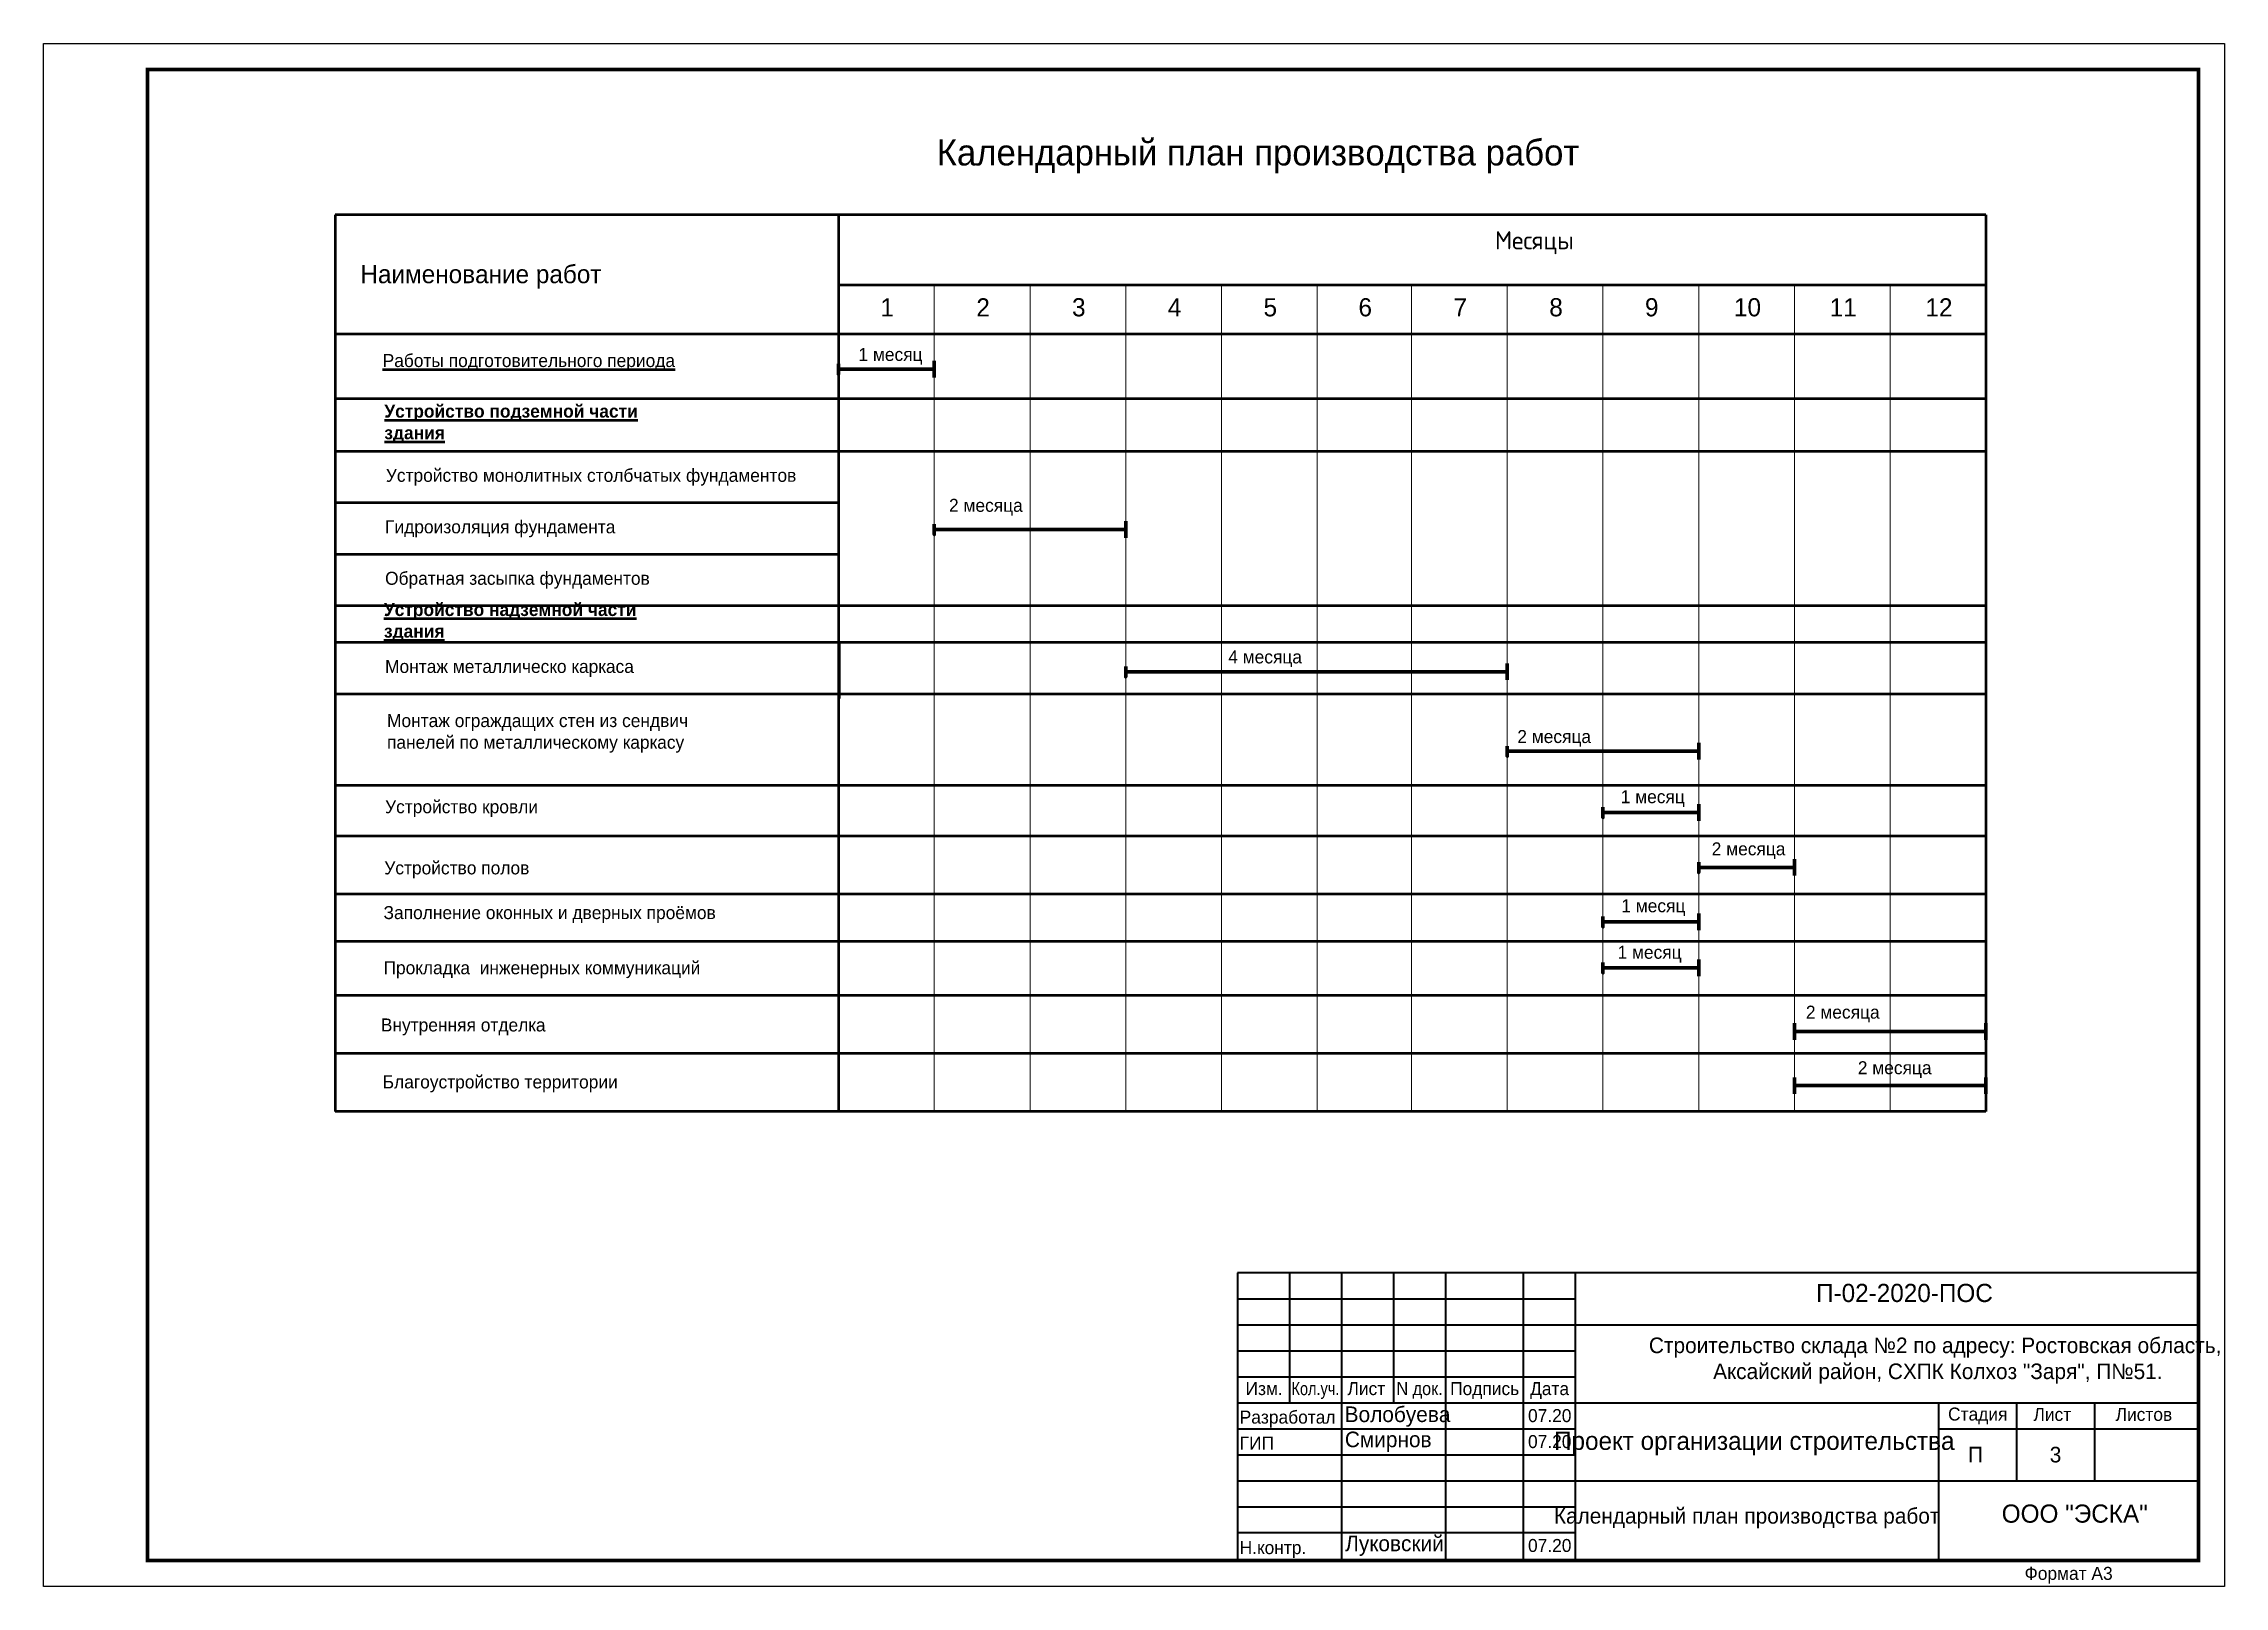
# Paper-space layout 'Лист1' of a CAD drawing. Header units: millimetres. Extents: x 1280 to 1700, y -466 to -169.
import ezdxf
from ezdxf.enums import TextEntityAlignment as Align

# ---------------------------------------------------------------- set-up
doc = ezdxf.new("R2010")
doc.units = ezdxf.units.MM
doc.linetypes.add('0', pattern=[0])
doc.layers.add('_ШТАМП', color=7, linetype='Continuous', lineweight=40)
doc.layers.add('ГП-озеленение', color=7, linetype='Continuous', lineweight=18)
doc.layers.add('format', color=7, linetype='Continuous')
doc.layers.add('Профили', color=7, linetype='Continuous')
doc.styles.add('GOST 2.304', font='')
doc.styles.get("Standard").update_dxf_attribs({"font": '', "height": 500})
doc.styles.add('ГОСТ', font='', dxfattribs={"height": 2.5})
doc.styles.get('GOST 2.304').set_extended_font_data('T-FLEX Type A')
doc.styles.get('Standard').set_extended_font_data('T-FLEX Type A')
doc.styles.get('ГОСТ').set_extended_font_data('T-FLEX Type A')

# ---------------------------------------------------------------- blocks, each defined once
blk = doc.blocks.new('*U6')
blk.add_lwpolyline([(-210, 0), (210, 0), (210, -297), (-210, -297)], close=True)
at = {"const_width": 0.7}
blk.add_lwpolyline([(-190, -5), (205, -5), (205, -292), (-190, -292)], close=True, dxfattribs=at)
at = {"style": 'ГОСТ', "flags": 8}
blk.add_attdef('ФОРМАТ', text='', height=2.5, dxfattribs=at).set_placement((180, -294.5), align=Align.MIDDLE_CENTER)

psp = doc.layouts.new('Лист1')

# ---------------------------------------------------------------- linework, layer by layer
at = {"linetype": 'Continuous', "lineweight": 50, "ltscale": 100}
for p, q in [((1335.9, -202.21), (1335.88, -374.85)), ((1653.82, -202.21), (1335.9, -202.21)), ((1432.82, -202.21), (1432.82, -248.48)), ((1432.82, -202.21), (1432.82, -248.48)), ((1432.82, -202.21), (1432.82, -282.33)), ((1653.82, -202.21), (1653.82, -374.87)), ((1432.82, -215.71), (1653.82, -215.71)), ((1653.82, -225.21), (1335.9, -225.21)), ((1653.82, -237.65), (1335.74, -237.65)), ((1396.46, -237.65), (1335.9, -237.65)), ((1396.62, -237.65), (1335.9, -237.65)), ((1653.82, -237.65), (1335.9, -237.65)), ((1653.82, -247.78), (1336.2, -247.78)), ((1432.82, -257.69), (1336.2, -257.69)), ((1432.82, -267.6), (1336.05, -267.6)), ((1653.82, -277.51), (1336.05, -277.51)), ((1653.82, -284.57), (1336.05, -284.57)), ((1432.82, -282.33), (1432.82, -374.86)), ((1432.82, -282.33), (1432.82, -374.86)), ((1432.82, -282.33), (1432.82, -292.47)), ((1432.98, -284.57), (1432.98, -295.32)), ((1432.98, -284.57), (1432.98, -295.32)), ((1432.98, -284.57), (1432.98, -295.32)), ((1432.82, -292.47), (1432.82, -374.86)), ((1653.82, -294.48), (1336.05, -294.48)), ((1653.82, -312.08), (1336.05, -312.08)), ((1653.82, -312.08), (1336.05, -312.08)), ((1653.82, -321.83), (1335.74, -321.83)), ((1653.82, -321.83), (1336.05, -321.83)), ((1653.82, -332.99), (1335.74, -332.99)), ((1653.82, -332.99), (1335.9, -332.99)), ((1653.82, -342.1), (1335.74, -342.1)), ((1653.82, -352.51), (1335.74, -352.51)), ((1653.82, -363.68), (1335.74, -363.68)), ((1653.82, -374.85), (1335.89, -374.85))]:
    psp.add_line(p, q, dxfattribs=at)
at = {"linetype": 'Continuous', "lineweight": 15, "ltscale": 100}
for p, q in [((1451.29, -215.71), (1451.29, -374.86)), ((1469.73, -215.71), (1469.73, -374.86)), ((1488.16, -215.71), (1488.16, -374.86)), ((1506.6, -215.71), (1506.6, -374.86)), ((1525.04, -215.71), (1525.04, -374.86)), ((1543.19, -215.71), (1543.19, -374.86)), ((1561.63, -215.71), (1561.63, -374.86)), ((1580.06, -215.71), (1580.06, -374.87)), ((1598.5, -215.71), (1598.5, -374.87)), ((1616.94, -215.71), (1616.94, -374.87)), ((1616.94, -215.71), (1616.94, -374.87)), ((1635.38, -215.71), (1635.38, -374.87)), ((1653.82, -215.71), (1653.82, -374.87))]:
    psp.add_line(p, q, dxfattribs=at)
at = {"color": 1, "linetype": 'Continuous', "lineweight": 100, "flags": 128}
for points in [[(1432.83, -230.94), (1432.83, -232.94), (1432.83, -231.94), (1451.29, -231.94)], [(1451.29, -261.8), (1451.29, -263.8), (1451.29, -262.8), (1488.16, -262.8)], [(1488.16, -289.19), (1488.16, -291.19), (1488.16, -290.19), (1561.63, -290.19)], [(1561.63, -304.49), (1561.63, -306.49), (1561.63, -305.49), (1598.5, -305.49)], [(1580.06, -316.29), (1580.06, -318.29), (1580.06, -317.29), (1598.5, -317.29)], [(1598.5, -326.85), (1598.5, -328.85), (1598.5, -327.85), (1616.94, -327.85)], [(1580.06, -337.34), (1580.06, -339.34), (1580.06, -338.34), (1598.5, -338.34)], [(1580.06, -346.2), (1580.06, -348.2), (1580.06, -347.2), (1598.5, -347.2)], [(1616.94, -359.45), (1616.94, -359.45), (1616.94, -359.45), (1653.82, -359.45)], [(1616.94, -369.87), (1616.94, -369.87), (1616.94, -369.87), (1653.82, -369.87)]]:
    psp.add_lwpolyline(points, dxfattribs=at)
at = {"color": 1, "linetype": 'Continuous', "lineweight": 70, "flags": 128}
for points in [[(1451.29, -233.53), (1451.29, -230.35)], [(1488.16, -264.39), (1488.16, -261.21)], [(1561.63, -291.78), (1561.63, -288.61)], [(1598.5, -307.07), (1598.5, -303.9)], [(1598.5, -318.88), (1598.5, -315.7)], [(1616.94, -329.44), (1616.94, -326.27)], [(1598.5, -339.93), (1598.5, -336.75)], [(1598.5, -348.79), (1598.5, -345.61)], [(1616.94, -361.03), (1616.94, -357.86)], [(1653.82, -361.03), (1653.82, -357.86)], [(1616.94, -371.45), (1616.94, -368.28)], [(1653.82, -371.45), (1653.82, -368.28)]]:
    psp.add_lwpolyline(points, dxfattribs=at)
at = {"layer": '_ШТАМП'}
for p, q in [((1694.71, -405.93), (1509.71, -405.93)), ((1509.71, -405.93), (1509.71, -460.93)), ((1519.71, -405.93), (1519.71, -430.93)), ((1529.71, -405.93), (1529.71, -460.93)), ((1539.71, -405.93), (1539.71, -430.93)), ((1549.71, -405.93), (1549.71, -460.93)), ((1564.71, -405.93), (1564.71, -460.93)), ((1574.71, -405.93), (1574.71, -460.93)), ((1509.71, -410.93), (1574.71, -410.93)), ((1509.71, -415.93), (1694.71, -415.93)), ((1509.71, -420.93), (1574.71, -420.93)), ((1509.71, -425.93), (1574.71, -425.93)), ((1509.71, -430.93), (1694.71, -430.93)), ((1644.71, -430.93), (1644.71, -460.93)), ((1659.71, -430.93), (1659.71, -445.93)), ((1674.71, -430.93), (1674.71, -445.93)), ((1509.71, -435.93), (1574.71, -435.93)), ((1644.71, -435.93), (1694.71, -435.93)), ((1509.71, -440.93), (1574.71, -440.93)), ((1509.71, -445.93), (1694.71, -445.93)), ((1509.71, -450.93), (1574.71, -450.93)), ((1509.71, -455.93), (1574.71, -455.93))]:
    psp.add_line(p, q, dxfattribs=at)

# ---------------------------------------------------------------- block references
at = {"layer": 'Профили'}
ref = psp.add_blockref('*U6', (1489.75, -169.27), dxfattribs=at)
ref.add_attrib('ФОРМАТ', 'Формат А3', dxfattribs={"layer": '0', "height": 2.5, "style": 'ГОСТ'}).set_placement((1669.75, -463.77), align=Align.MIDDLE_CENTER)

# ---------------------------------------------------------------- texts
at = {"style": 'GOST 2.304'}
for s, p in [('1 месяц', (1442.85, -229.47)), ('2 месяца', (1461.22, -258.5)), ('4 месяца', (1515, -287.7)), ('2 месяца', (1570.67, -303.01)), ('1 месяц', (1589.66, -314.61)), ('2 месяца', (1608.11, -324.63)), ('1 месяц', (1589.77, -335.61)), ('1 месяц', (1589.04, -344.56)), ('2 месяца', (1626.25, -356.07)), ('2 месяца', (1636.25, -366.77))]:
    psp.add_text(s, height=2.5, dxfattribs=at).set_placement(p, align=Align.MIDDLE)
at = {"linetype": 'Continuous', "lineweight": 50, "style": 'GOST 2.304'}
for s, insert, char_height, width, attachment_point in [('{\\fGOST type B|b0|i0|c204|p34;Месяцы}', (1566.86, -207.6), 3.5, 252.1011, 5), ('1', (1442.22, -220.05), 3.5, 4.92, 5), ('2', (1460.69, -220.05), 3.5, 12.5464, 5), ('3', (1479.12, -220.05), 3.5, 4.92, 5), ('4', (1497.56, -220.05), 3.5, 4.92, 5), ('5', (1516, -220.05), 3.5, 4.92, 5), ('6', (1534.28, -220.05), 3.5, 4.92, 5), ('7', (1552.59, -220.05), 3.5, 4.92, 5), ('8', (1571.03, -220.05), 3.5, 4.92, 5), ('9', (1589.46, -220.05), 3.5, 4.92, 5), ('10', (1607.9, -220.05), 3.5, 4.92, 5), ('11', (1626.34, -220.05), 3.5, 4.92, 5), ('12', (1644.78, -220.05), 3.5, 4.92, 5), ('\\pl2.5;{\\LРаботы подготовительного периода}', (1342.54, -230.66), 2.5, 88.7022, 4), ('{\\fT-FLEX Type A|b1|i0|c204|p2;\\LУстройство подземной части здания}', (1345.37, -242.47), 2.5, 52.3873, 4), ('Устройство монолитных столбчатых фундаментов', (1345.66, -252.76), 2.5, 82.376, 4), ('Гидроизоляция фундамента', (1345.51, -262.67), 2.5, 70.6481, 4), ('Обратная засыпка фундаментов', (1345.51, -272.58), 2.5, 70.6481, 4), ('{\\fT-FLEX Type A|b1|i0|c204|p2;\\LУстройство надземной части здания}', (1345.29, -280.66), 2.5, 52.3873, 4), ('Монтаж металлическо каркаса', (1345.51, -289.55), 2.5, 70.6481, 4), ('Монтаж ограждащих стен из сендвич панелей по металлическому каркасу', (1345.88, -302.06), 2.5, 67.3029, 4), ('Устройство кровли', (1345.51, -316.56), 2.5, 49.6837, 4), ('Устройство полов', (1345.36, -328.33), 2.5, 49.6837, 4), ('Заполнение оконных и дверных проёмов', (1345.21, -336.94), 2.5, 85.8131, 4), ('Внутренняя отделка', (1344.7, -358.57), 2.5, 49.6837, 4), ('Благоустройство территории', (1345.05, -369.53), 2.5, 49.6837, 4)]:
    psp.add_mtext(s, dxfattribs=dict(at, insert=insert, char_height=char_height, width=width, attachment_point=attachment_point))
at = {"linetype": 'Continuous', "lineweight": 50, "insert": (1363.97, -214.17), "char_height": 3.5, "width": 65.5506, "attachment_point": 5}
psp.add_mtext('Наименование работ', dxfattribs=at)
at = {"color": 1, "linetype": 'Continuous', "lineweight": 50, "insert": (1345.21, -347.56), "char_height": 2.5, "width": 100.3035, "attachment_point": 4, "style": 'GOST 2.304'}
psp.add_mtext('{\\C256;Прокладка  инженерных коммуникаций}', dxfattribs=at)
at = {"layer": '_ШТАМП'}
for s, p in [('Изм.', (1511.23, -429.45)), ('Лист', (1530.86, -429.45)), ('Подпись', (1550.63, -429.45)), ('Дата', (1566.03, -429.45)), ('07.20', (1565.63, -434.65)), ('Стадия', (1646.53, -434.35)), ('Лист', (1662.98, -434.42)), ('Листов', (1678.8, -434.42)), ('07.20', (1565.63, -439.65)), ('07.20', (1565.63, -459.65))]:
    psp.add_text(s, height=2.5, dxfattribs=at).set_placement(p)
for s, width, p, p2 in [('Кол.уч.', 1.09617, (1520.09, -429.45), (1529.29, -429.45)), ('N док.', 1.186667, (1540.3, -429.44), (1549.2, -429.44))]:
    psp.add_text(s, height=2.5, dxfattribs=dict(at, width=width)).set_placement(p, p2, align=Align.FIT)
at = {"layer": '_ШТАМП', "linetype": '0', "lineweight": 30}
for s, height, p in [('Разработал', 2.5, (1510.1, -434.94)), ('ГИП', 2.5, (1510.1, -439.94)), ('П', 3, (1650.38, -442.41)), ('3', 3, (1666.11, -442.41)), ('Н.контр.', 2.5, (1510.1, -460.06))]:
    psp.add_text(s, height=height, dxfattribs=at).set_placement(p)
at = {"layer": '_ШТАМП', "linetype": '0', "lineweight": 30, "char_height": 3, "width": 13.8532, "attachment_point": 1}
for s, insert in [('Волобуева', (1530.32, -431.64)), ('Смирнов', (1530.36, -436.48)), ('Луковский', (1530.42, -456.51))]:
    psp.add_mtext(s, dxfattribs=dict(at, insert=insert))
at = {"layer": 'format', "linetype": '0', "lineweight": 30, "width": 122.1232, "attachment_point": 5}
for s, insert, char_height in [('Календарный план производства работ', (1513.63, -190.98), 5), ('П-02-2020-ПОС', (1638.13, -409.81, 0), 3.5), ('Проект организации строительства', (1609.21, -438.78), 3.5), ('Календарный план производства работ', (1607.74, -453.15), 3), ('ООО "ЭСКА"', (1670.93, -452.29, 0), 3.5)]:
    psp.add_mtext(s, dxfattribs=dict(at, insert=insert, char_height=char_height))
at = {"layer": 'ГП-озеленение', "linetype": 'Continuous', "insert": (1539.57, -418.37), "char_height": 3, "width": 191.0475, "attachment_point": 1}
psp.add_mtext('\\pi49.344;Строительство склада №2 по адресу: Ростовская область, \\P\\pi61.719;Аксайский район, СХПК Колхоз "Заря", П№51. ', dxfattribs=at)

doc.saveas('drawing.dxf')
